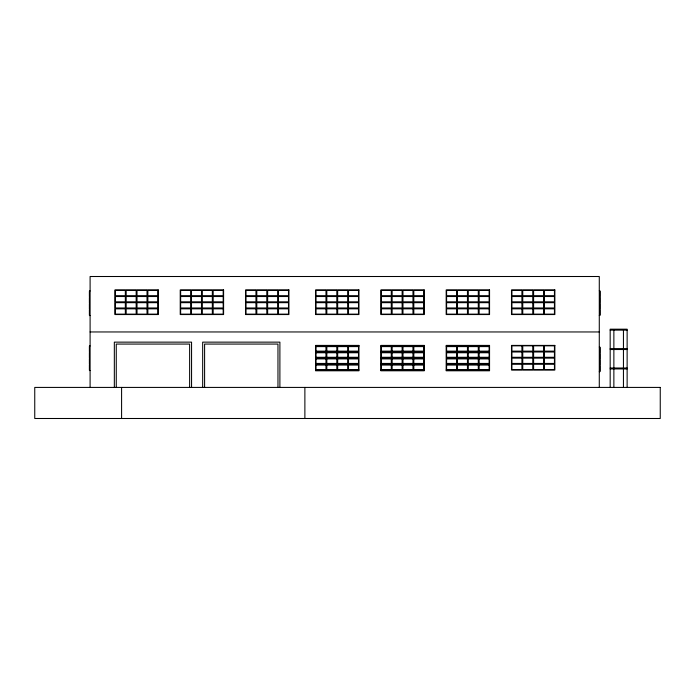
<?xml version="1.0" encoding="UTF-8"?>
<svg xmlns="http://www.w3.org/2000/svg" width="695" height="695" viewBox="0 0 695 695"><rect width="100%" height="100%" fill="white"/><g stroke="black" fill="none" stroke-linecap="round" stroke-linejoin="round"><path stroke-width="1.04" d="M599.281 290.823L599.924 290.823L599.924 315.426L599.281 315.426M90.098 290.962L89.455 290.962L89.455 315.565L90.098 315.565M599.924 291.24L599.924 296.557M89.455 291.387L89.455 296.695M599.924 297.39L599.924 302.707M89.455 297.538L89.455 302.846M599.924 303.55L599.924 308.858M89.455 303.689L89.455 308.997M599.924 309.701L599.924 315.009M89.455 309.84L89.455 315.148M610.175 330.116L627.133 330.116M90.098 331.958L599.281 331.958M90.098 345.945L89.455 345.945L89.455 370.548L90.098 370.548M315.556 346.18L358.924 346.18M380.869 346.18L424.237 346.18M446.181 346.18L489.549 346.18M89.455 346.362L89.455 351.67M315.973 346.596L325.981 346.596M326.824 346.596L336.823 346.596M337.666 346.596L347.665 346.596M348.508 346.596L358.507 346.596M381.286 346.596L391.294 346.596M392.136 346.596L402.136 346.596M402.978 346.596L412.978 346.596M413.82 346.596L423.82 346.596M446.598 346.596L456.606 346.596M457.449 346.596L467.448 346.596M468.291 346.596L478.29 346.596M479.133 346.596L489.132 346.596M599.281 347.057L599.924 347.057L599.924 371.66L599.281 371.66M599.924 347.474L599.924 352.782M610.175 348.603L627.133 348.603M610.175 349.524L627.133 349.524M315.973 351.14L325.981 351.14M326.824 351.14L336.823 351.14M337.666 351.14L347.665 351.14M348.508 351.14L358.507 351.14M381.286 351.14L391.294 351.14M392.136 351.14L402.136 351.14M402.978 351.14L412.978 351.14M413.82 351.14L423.82 351.14M446.598 351.14L456.606 351.14M457.449 351.14L467.448 351.14M468.291 351.14L478.29 351.14M479.133 351.14L489.132 351.14M315.973 351.983L325.981 351.983M326.824 351.983L336.823 351.913M337.666 351.913L347.665 351.983M348.508 351.913L358.507 351.983M381.286 351.983L391.294 351.913M392.136 351.983L402.136 351.913M402.978 351.983L412.978 351.913M413.82 351.913L423.82 351.913M446.598 351.913L456.606 351.913M457.449 351.913L467.448 351.983M468.291 351.913L478.29 351.983M479.133 351.983L489.132 351.913M89.455 352.513L89.455 357.821M315.973 352.747L325.981 352.747M326.824 352.747L336.823 352.747M337.666 352.747L347.665 352.747M348.508 352.747L358.507 352.747M381.286 352.747L391.294 352.747M392.136 352.747L402.136 352.747M402.978 352.747L412.978 352.747M413.82 352.747L423.82 352.747M446.598 352.747L456.606 352.747M457.449 352.747L467.448 352.747M468.291 352.747L478.29 352.747M479.133 352.747L489.132 352.747M599.924 353.625L599.924 358.933M315.973 357.291L325.981 357.291M326.824 357.291L336.823 357.291M337.666 357.291L347.665 357.291M348.508 357.291L358.507 357.291M381.286 357.291L391.294 357.291M392.136 357.291L402.136 357.291M402.978 357.291L412.978 357.291M413.82 357.291L423.82 357.291M446.598 357.291L456.606 357.291M457.449 357.291L467.448 357.291M468.291 357.291L478.29 357.291M479.133 357.291L489.132 357.291M315.973 358.064L325.981 358.064M326.824 358.064L336.823 358.064M337.666 358.064L347.665 358.064M348.508 358.064L358.507 358.064M381.286 358.064L391.294 358.064M392.136 358.064L402.136 358.064M402.978 358.064L412.978 358.064M413.82 358.064L423.82 358.064M446.598 358.064L456.606 358.064M457.449 358.064L467.448 358.064M468.291 358.064L478.29 358.064M479.133 358.064L489.132 358.064M315.973 358.134L325.981 358.134M326.824 358.134L336.823 358.134M337.666 358.134L347.665 358.134M348.508 358.134L358.507 358.134M381.286 358.134L391.294 358.134M392.136 358.134L402.136 358.134M402.978 358.134L412.978 358.134M413.82 358.134L423.82 358.134M446.598 358.134L456.606 358.134M457.449 358.134L467.448 358.134M468.291 358.134L478.29 358.134M479.133 358.134L489.132 358.134M89.455 358.663L89.455 363.971M315.973 358.898L325.981 358.898M326.824 358.898L336.823 358.898M337.666 358.898L347.665 358.898M348.508 358.898L358.507 358.898M381.286 358.898L391.294 358.898M392.136 358.898L402.136 358.898M402.978 358.898L412.978 358.898M413.82 358.898L423.82 358.898M446.598 358.898L456.606 358.898M457.449 358.898L467.448 358.898M468.291 358.898L478.29 358.898M479.133 358.898L489.132 358.898M599.924 359.775L599.924 365.084M315.973 363.442L325.981 363.442M326.824 363.442L336.823 363.442M337.666 363.442L347.665 363.442M348.508 363.442L358.507 363.442M381.286 363.442L391.294 363.442M392.136 363.442L402.136 363.442M402.978 363.442L412.978 363.442M413.82 363.442L423.82 363.442M446.598 363.442L456.606 363.442M457.449 363.442L467.448 363.442M468.291 363.442L478.29 363.442M479.133 363.442L489.132 363.442M315.973 364.284L325.981 364.215M326.824 364.284L336.823 364.215M337.666 364.284L347.665 364.215M348.508 364.284L358.507 364.215M381.286 364.284L391.294 364.215M392.136 364.284L402.136 364.215M402.978 364.215L412.978 364.215M413.82 364.284L423.82 364.215M446.598 364.215L456.606 364.215M457.449 364.284L467.448 364.284M468.291 364.215L478.29 364.215M479.133 364.284L489.132 364.215M89.455 364.814L89.455 370.122M315.973 365.049L325.981 365.049M326.824 365.049L336.823 365.049M337.666 365.049L347.665 365.049M348.508 365.049L358.507 365.049M381.286 365.049L391.294 365.049M392.136 365.049L402.136 365.049M402.978 365.049L412.978 365.049M413.82 365.049L423.82 365.049M446.598 365.049L456.606 365.049M457.449 365.049L467.448 365.049M468.291 365.049L478.29 365.049M479.133 365.049L489.132 365.049M599.924 365.926L599.924 371.234M610.175 368.011L627.133 368.011M610.175 368.932L627.133 368.932M315.973 369.592L325.981 369.592M326.824 369.592L336.823 369.592M337.666 369.592L347.665 369.592M348.508 369.592L358.507 369.592M381.286 369.592L391.294 369.592M392.136 369.592L402.136 369.592M402.978 369.592L412.978 369.592M413.82 369.592L423.82 369.592M446.598 369.592L456.606 369.592M457.449 369.592L467.448 369.592M468.291 369.592L478.29 369.592M479.133 369.592L489.132 369.592M315.556 370.009L358.924 370.009M380.869 370.009L424.237 370.009M446.181 370.009L489.549 370.009M627.133 387.419L627.133 329.187L610.175 329.187L610.175 387.419M623.441 330.116L623.441 348.603M623.441 349.524L623.441 368.011M623.441 368.932L623.441 387.419M613.867 330.116L613.867 348.603M613.867 349.524L613.867 368.011M613.867 368.932L613.867 387.419M599.281 387.419L599.281 276.506L90.098 276.506L90.098 387.419M304.879 387.419L304.879 418.494M279.894 387.419L279.894 342.14L202.671 342.14L202.671 387.419M277.965 387.419L277.965 344.068L204.599 344.068L204.599 387.419M191.559 387.419L191.559 342.14L114.336 342.14L114.336 387.419M189.631 387.419L189.631 344.068L116.265 344.068L116.265 387.419M121.59 387.419L121.59 418.494M158.286 289.945L114.918 289.945L114.918 314.548L158.286 314.548L158.286 289.945M223.599 289.945L180.231 289.945L180.231 314.548L223.599 314.548L223.599 289.945M288.911 289.945L245.543 289.945L245.543 314.548L288.911 314.548L288.911 289.945M358.924 289.945L315.556 289.945L315.556 314.548L358.924 314.548L358.924 289.945M424.237 289.945L380.869 289.945L380.869 314.548L424.237 314.548L424.237 289.945M489.549 289.945L446.181 289.945L446.181 314.548L489.549 314.548L489.549 289.945M554.862 289.945L511.494 289.945L511.494 314.548L554.862 314.548L554.862 289.945M125.335 290.371L115.335 290.371L115.335 295.679L125.335 295.679L125.335 290.371M136.177 290.371L126.177 290.371L126.177 295.679L136.177 295.679L136.177 290.371M147.019 290.371L137.019 290.371L137.019 295.679L147.019 295.679L147.019 290.371M157.869 290.371L147.861 290.371L147.861 295.679L157.869 295.679L157.869 290.371M190.647 290.371L180.648 290.371L180.648 295.679L190.647 295.679L190.647 290.371M201.489 290.371L191.49 290.371L191.49 295.679L201.489 295.679L201.489 290.371M212.331 290.371L202.332 290.371L202.332 295.679L212.331 295.679L212.331 290.371M223.182 290.371L213.174 290.371L213.174 295.679L223.182 295.679L223.182 290.371M255.96 290.371L245.96 290.371L245.96 295.679L255.96 295.679L255.96 290.371M266.802 290.371L256.803 290.371L256.803 295.679L266.802 295.679L266.802 290.371M277.644 290.371L267.644 290.371L267.644 295.679L277.644 295.679L277.644 290.371M288.495 290.371L278.487 290.371L278.487 295.679L288.495 295.679L288.495 290.371M325.981 290.371L315.973 290.371L315.973 295.679L325.981 295.679L325.981 290.371M336.823 290.371L326.824 290.371L326.824 295.679L336.823 295.679L336.823 290.371M347.665 290.371L337.666 290.371L337.666 295.679L347.665 295.679L347.665 290.371M358.507 290.371L348.508 290.371L348.508 295.679L358.507 295.679L358.507 290.371M391.294 290.371L381.286 290.371L381.286 295.679L391.294 295.679L391.294 290.371M402.136 290.371L392.136 290.371L392.136 295.679L402.136 295.679L402.136 290.371M412.978 290.371L402.978 290.371L402.978 295.679L412.978 295.679L412.978 290.371M423.82 290.371L413.82 290.371L413.82 295.679L423.82 295.679L423.82 290.371M456.606 290.371L446.598 290.371L446.598 295.679L456.606 295.679L456.606 290.371M467.448 290.371L457.449 290.371L457.449 295.679L467.448 295.679L467.448 290.371M478.29 290.371L468.291 290.371L468.291 295.679L478.29 295.679L478.29 290.371M489.132 290.371L479.133 290.371L479.133 295.679L489.132 295.679L489.132 290.371M521.919 290.371L511.911 290.371L511.911 295.679L521.919 295.679L521.919 290.371M532.761 290.371L522.762 290.371L522.762 295.679L532.761 295.679L532.761 290.371M543.603 290.371L533.604 290.371L533.604 295.679L543.603 295.679L543.603 290.371M554.445 290.371L544.446 290.371L544.446 295.679L554.445 295.679L554.445 290.371M125.335 296.522L115.335 296.522L115.335 301.83L125.335 301.83L125.335 296.522M136.177 296.522L126.177 296.522L126.177 301.83L136.177 301.83L136.177 296.522M147.019 296.522L137.019 296.522L137.019 301.83L147.019 301.83L147.019 296.522M157.869 296.522L147.861 296.522L147.861 301.83L157.869 301.83L157.869 296.522M190.647 296.522L180.648 296.522L180.648 301.83L190.647 301.83L190.647 296.522M201.489 296.522L191.49 296.522L191.49 301.83L201.489 301.83L201.489 296.522M212.331 296.522L202.332 296.522L202.332 301.83L212.331 301.83L212.331 296.522M223.182 296.522L213.174 296.522L213.174 301.83L223.182 301.83L223.182 296.522M255.96 296.522L245.96 296.522L245.96 301.83L255.96 301.83L255.96 296.522M266.802 296.522L256.803 296.522L256.803 301.83L266.802 301.83L266.802 296.522M277.644 296.522L267.644 296.522L267.644 301.83L277.644 301.83L277.644 296.522M288.495 296.522L278.487 296.522L278.487 301.83L288.495 301.83L288.495 296.522M325.981 296.522L315.973 296.522L315.973 301.83L325.981 301.83L325.981 296.522M336.823 296.522L326.824 296.522L326.824 301.83L336.823 301.83L336.823 296.522M347.665 296.522L337.666 296.522L337.666 301.83L347.665 301.83L347.665 296.522M358.507 296.522L348.508 296.522L348.508 301.83L358.507 301.83L358.507 296.522M391.294 296.522L381.286 296.522L381.286 301.83L391.294 301.83L391.294 296.522M402.136 296.522L392.136 296.522L392.136 301.83L402.136 301.83L402.136 296.522M412.978 296.522L402.978 296.522L402.978 301.83L412.978 301.83L412.978 296.522M423.82 296.522L413.82 296.522L413.82 301.83L423.82 301.83L423.82 296.522M456.606 296.522L446.598 296.522L446.598 301.83L456.606 301.83L456.606 296.522M467.448 296.522L457.449 296.522L457.449 301.83L467.448 301.83L467.448 296.522M478.29 296.522L468.291 296.522L468.291 301.83L478.29 301.83L478.29 296.522M489.132 296.522L479.133 296.522L479.133 301.83L489.132 301.83L489.132 296.522M521.919 296.522L511.911 296.522L511.911 301.83L521.919 301.83L521.919 296.522M532.761 296.522L522.762 296.522L522.762 301.83L532.761 301.83L532.761 296.522M543.603 296.522L533.604 296.522L533.604 301.83L543.603 301.83L543.603 296.522M554.445 296.522L544.446 296.522L544.446 301.83L554.445 301.83L554.445 296.522M125.335 302.673L115.335 302.673L115.335 307.981L125.335 307.981L125.335 302.673M136.177 302.673L126.177 302.673L126.177 307.981L136.177 307.981L136.177 302.673M147.019 302.673L137.019 302.673L137.019 307.981L147.019 307.981L147.019 302.673M157.869 302.673L147.861 302.673L147.861 307.981L157.869 307.981L157.869 302.673M190.647 302.673L180.648 302.673L180.648 307.981L190.647 307.981L190.647 302.673M201.489 302.673L191.49 302.673L191.49 307.981L201.489 307.981L201.489 302.673M212.331 302.673L202.332 302.673L202.332 307.981L212.331 307.981L212.331 302.673M223.182 302.673L213.174 302.673L213.174 307.981L223.182 307.981L223.182 302.673M255.96 302.673L245.96 302.673L245.96 307.981L255.96 307.981L255.96 302.673M266.802 302.673L256.803 302.673L256.803 307.981L266.802 307.981L266.802 302.673M277.644 302.673L267.644 302.673L267.644 307.981L277.644 307.981L277.644 302.673M288.495 302.673L278.487 302.673L278.487 307.981L288.495 307.981L288.495 302.673M325.981 302.673L315.973 302.673L315.973 307.981L325.981 307.981L325.981 302.673M336.823 302.673L326.824 302.673L326.824 307.981L336.823 307.981L336.823 302.673M347.665 302.673L337.666 302.673L337.666 307.981L347.665 307.981L347.665 302.673M358.507 302.673L348.508 302.673L348.508 307.981L358.507 307.981L358.507 302.673M391.294 302.673L381.286 302.673L381.286 307.981L391.294 307.981L391.294 302.673M402.136 302.673L392.136 302.673L392.136 307.981L402.136 307.981L402.136 302.673M412.978 302.673L402.978 302.673L402.978 307.981L412.978 307.981L412.978 302.673M423.82 302.673L413.82 302.673L413.82 307.981L423.82 307.981L423.82 302.673M456.606 302.673L446.598 302.673L446.598 307.981L456.606 307.981L456.606 302.673M467.448 302.673L457.449 302.673L457.449 307.981L467.448 307.981L467.448 302.673M478.29 302.673L468.291 302.673L468.291 307.981L478.29 307.981L478.29 302.673M489.132 302.673L479.133 302.673L479.133 307.981L489.132 307.981L489.132 302.673M521.919 302.673L511.911 302.673L511.911 307.981L521.919 307.981L521.919 302.673M532.761 302.673L522.762 302.673L522.762 307.981L532.761 307.981L532.761 302.673M543.603 302.673L533.604 302.673L533.604 307.981L543.603 307.981L543.603 302.673M554.445 302.673L544.446 302.673L544.446 307.981L554.445 307.981L554.445 302.673M125.335 308.823L115.335 308.823L115.335 314.131L125.335 314.131L125.335 308.823M136.177 308.823L126.177 308.823L126.177 314.131L136.177 314.131L136.177 308.823M147.019 308.823L137.019 308.823L137.019 314.131L147.019 314.131L147.019 308.823M157.869 308.823L147.861 308.823L147.861 314.131L157.869 314.131L157.869 308.823M190.647 308.823L180.648 308.823L180.648 314.131L190.647 314.131L190.647 308.823M201.489 308.823L191.49 308.823L191.49 314.131L201.489 314.131L201.489 308.823M212.331 308.823L202.332 308.823L202.332 314.131L212.331 314.131L212.331 308.823M223.182 308.823L213.174 308.823L213.174 314.131L223.182 314.131L223.182 308.823M255.96 308.823L245.96 308.823L245.96 314.131L255.96 314.131L255.96 308.823M266.802 308.823L256.803 308.823L256.803 314.131L266.802 314.131L266.802 308.823M277.644 308.823L267.644 308.823L267.644 314.131L277.644 314.131L277.644 308.823M288.495 308.823L278.487 308.823L278.487 314.131L288.495 314.131L288.495 308.823M325.981 308.823L315.973 308.823L315.973 314.131L325.981 314.131L325.981 308.823M336.823 308.823L326.824 308.823L326.824 314.131L336.823 314.131L336.823 308.823M347.665 308.823L337.666 308.823L337.666 314.131L347.665 314.131L347.665 308.823M358.507 308.823L348.508 308.823L348.508 314.131L358.507 314.131L358.507 308.823M391.294 308.823L381.286 308.823L381.286 314.131L391.294 314.131L391.294 308.823M402.136 308.823L392.136 308.823L392.136 314.131L402.136 314.131L402.136 308.823M412.978 308.823L402.978 308.823L402.978 314.131L412.978 314.131L412.978 308.823M423.82 308.823L413.82 308.823L413.82 314.131L423.82 314.131L423.82 308.823M456.606 308.823L446.598 308.823L446.598 314.131L456.606 314.131L456.606 308.823M467.448 308.823L457.449 308.823L457.449 314.131L467.448 314.131L467.448 308.823M478.29 308.823L468.291 308.823L468.291 314.131L478.29 314.131L478.29 308.823M489.132 308.823L479.133 308.823L479.133 314.131L489.132 314.131L489.132 308.823M521.919 308.823L511.911 308.823L511.911 314.131L521.919 314.131L521.919 308.823M532.761 308.823L522.762 308.823L522.762 314.131L532.761 314.131L532.761 308.823M543.603 308.823L533.604 308.823L533.604 314.131L543.603 314.131L543.603 308.823M554.445 308.823L544.446 308.823L544.446 314.131L554.445 314.131L554.445 308.823M358.924 345.406L315.556 345.406L315.556 370.783L358.924 370.783L358.924 345.406M424.237 345.406L380.869 345.406L380.869 370.783L424.237 370.783L424.237 345.406M489.549 345.406L446.181 345.406L446.181 370.783L489.549 370.783L489.549 345.406M554.862 345.406L511.494 345.406L511.494 370.009L554.862 370.009L554.862 345.406M325.981 345.832L315.973 345.832L315.973 370.365L325.981 370.365L325.981 345.832M336.823 345.832L326.824 345.832L326.824 370.365L336.823 370.365L336.823 345.832M347.665 345.832L337.666 345.832L337.666 370.365L347.665 370.365L347.665 345.832M358.507 345.832L348.508 345.832L348.508 370.365L358.507 370.365L358.507 345.832M391.294 345.832L381.286 345.832L381.286 370.365L391.294 370.365L391.294 345.832M402.136 345.832L392.136 345.832L392.136 370.365L402.136 370.365L402.136 345.832M412.978 345.832L402.978 345.832L402.978 370.365L412.978 370.365L412.978 345.832M423.82 345.832L413.82 345.832L413.82 370.365L423.82 370.365L423.82 345.832M456.606 345.832L446.598 345.832L446.598 370.365L456.606 370.365L456.606 345.832M467.448 345.832L457.449 345.832L457.449 370.365L467.448 370.365L467.448 345.832M478.29 345.832L468.291 345.832L468.291 370.365L478.29 370.365L478.29 345.832M489.132 345.832L479.133 345.832L479.133 370.365L489.132 370.365L489.132 345.832M521.919 345.832L511.911 345.832L511.911 351.14L521.919 351.14L521.919 345.832M532.761 345.832L522.762 345.832L522.762 351.14L532.761 351.14L532.761 345.832M543.603 345.832L533.604 345.832L533.604 351.14L543.603 351.14L543.603 345.832M554.445 345.832L544.446 345.832L544.446 351.14L554.445 351.14L554.445 345.832M521.919 351.983L511.911 351.983L511.911 357.291L521.919 357.291L521.919 351.983M532.761 351.983L522.762 351.983L522.762 357.291L532.761 357.291L532.761 351.983M543.603 351.983L533.604 351.983L533.604 357.291L543.603 357.291L543.603 351.983M554.445 351.983L544.446 351.983L544.446 357.291L554.445 357.291L554.445 351.983M521.919 358.134L511.911 358.134L511.911 363.442L521.919 363.442L521.919 358.134M532.761 358.134L522.762 358.134L522.762 363.442L532.761 363.442L532.761 358.134M543.603 358.134L533.604 358.134L533.604 363.442L543.603 363.442L543.603 358.134M554.445 358.134L544.446 358.134L544.446 363.442L554.445 363.442L554.445 358.134M521.919 364.284L511.911 364.284L511.911 369.592L521.919 369.592L521.919 364.284M532.761 364.284L522.762 364.284L522.762 369.592L532.761 369.592L532.761 364.284M543.603 364.284L533.604 364.284L533.604 369.592L543.603 369.592L543.603 364.284M554.445 364.284L544.446 364.284L544.446 369.592L554.445 369.592L554.445 364.284M660.25 387.419L34.75 387.419L34.75 418.494L660.25 418.494L660.25 387.419"/></g></svg>
